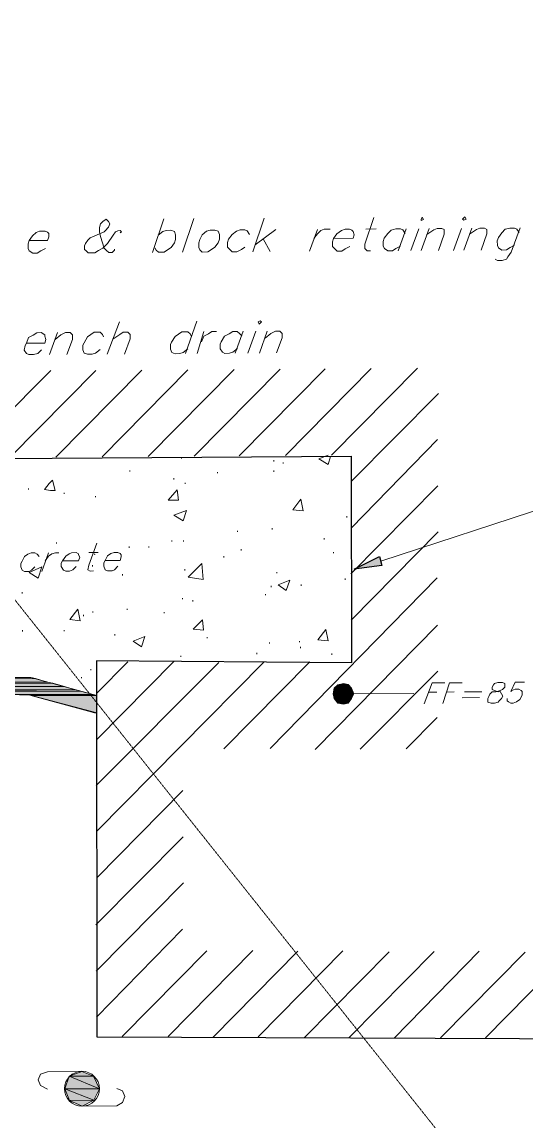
# Model space of a CAD drawing. Header units: inches. Extents: x -5728 to 15181, y 9834 to 15140.
# Drawn here: x 3916 to 4266, y 10330 to 11093 of the extents above; entities that cross this region are included whole.
import ezdxf

# ---------------------------------------------------------------- set-up
doc = ezdxf.new("R2010")
doc.units = ezdxf.units.IN
doc.header["$MEASUREMENT"] = 0
doc.linetypes.add('IMPORT-DASHEDX2 _4_', pattern=[0.1125, 0.075, -0.0375])
for name, color, linetype, lineweight in [('Building Setbacks', 1, 'IMPORT-DASHEDX2 _4_', 9), ('PDF_Geometry', 1, 'Continuous', 9), ('PDF_Solid Fills', 1, 'Continuous', 9), ('site plan converted for PDF_dwg', 1, 'Continuous', 9)]:
    doc.layers.add(name, color=color, linetype=linetype, lineweight=lineweight)

# ---------------------------------------------------------------- blocks, each defined once
blk = doc.blocks.new('site plan converted for PDF_dwg-1480341-SITE PLAN')
at = {"layer": 'PDF_Solid Fills', "lineweight": 25}
blk.add_hatch(color=165, dxfattribs=at).paths.add_polyline_path([(2008.12, 849.8), (2025.72, 858.6), (2027.32, 852.2)], flags=0)
at = {"layer": 'PDF_Solid Fills', "lineweight": 15}
for points in [[(1396.12, 776.2), (1783.32, 776.2), (1786.52, 775.4), (1412.13, 776.17)], [(1396.12, 769.8), (1806.52, 769.8), (1396.12, 772.2)], [(1396.12, 772.2), (1798.52, 772.2), (1806.52, 769.8), (1412.1, 772.1)], [(1407.32, 773), (1794.52, 773), (1798.52, 772.2), (1412.11, 772.99)], [(1408.92, 775.4), (1786.52, 775.4), (1794.52, 773), (1412.12, 775.38)], [(1410.52, 767.4), (1813.72, 767.4), (1410.52, 769.8)], [(1410.52, 769.8), (1806.52, 769.8), (1813.72, 767.4), (1412.09, 769.79)], [(1523.32, 767.4), (1813.72, 767.4), (1817.72, 766.6), (1525.59, 767.39)], [(1826.52, 764.2), (1525.59, 766.6), (1817.72, 766.6)], [(1781.72, 764.2), (1826.52, 764.2), (1593.7, 765.94), (1775.32, 764.26)], [(1784.12, 763.4), (1828.92, 763.4), (1781.72, 764.2)], [(1828.92, 763.4), (1781.72, 764.2), (1826.52, 764.2)], [(1827.32, 751.4), (1828.92, 751.4), (1784.12, 763.4), (1820.66, 753.25)], [(1828.92, 751.4), (1784.12, 763.4), (1828.92, 763.4), (1828.92, 754.78)], [(1804.92, 490.6), (1828.92, 490.6), (1808.12, 499.4)], [(1808.12, 499.4), (1824.92, 499.4), (1816.92, 502.6)], [(1828.92, 490.6), (1808.12, 499.4), (1824.92, 499.4)], [(1808.12, 482.6), (1824.92, 482.6), (1804.92, 490.6)], [(1824.92, 482.6), (1804.92, 490.6), (1828.92, 490.6)], [(1816.92, 478.6), (1808.12, 482.6), (1824.92, 482.6)]]:
    blk.add_hatch(color=155, dxfattribs=at).paths.add_polyline_path(points, flags=0)
at = {"layer": 'PDF_Solid Fills'}
for points in [[(2000.12, 763.4), (2000.12, 770.6), (1996.12, 769.8)], [(2000.12, 763.4), (2003.32, 769.8), (2000.12, 770.6)], [(1992.92, 763.4), (2000.12, 763.4), (1993.72, 767.4)], [(1993.72, 760.2), (2000.12, 763.4), (1992.92, 763.4)], [(2000.12, 763.4), (1996.12, 769.8), (1993.72, 767.4)], [(1996.12, 757), (2000.12, 763.4), (1993.72, 760.2)], [(2000.12, 756.2), (2000.12, 763.4), (1996.12, 757)], [(2000.12, 763.4), (2005.72, 767.4), (2003.32, 769.8)], [(2000.12, 763.4), (2007.32, 763.4), (2005.72, 767.4)], [(2000.12, 756.2), (2003.32, 757), (2000.12, 763.4)], [(2003.32, 757), (2005.72, 760.2), (2000.12, 763.4)], [(2005.72, 760.2), (2007.32, 763.4), (2000.12, 763.4)]]:
    blk.add_hatch(color=147, dxfattribs=at).paths.add_polyline_path(points, flags=0)
at = {"layer": 'Building Setbacks', "color": 147}
blk.add_line((997.73, 1816.9), (2118.99, 388.93), dxfattribs=at)
at = {"layer": 'PDF_Geometry', "color": 155, "lineweight": 15}
for p, q in [((1869.72, 1070.6), (1877.72, 1093.8)), ((1890.52, 1070.6), (1898.52, 1093.8)), ((1939.32, 1070.6), (1947.32, 1093.8)), ((1955.32, 1085.8), (1940.92, 1075.4)), ((1978.52, 1070.6), (1984.12, 1085.8)), ((2017.72, 1085.8), (2024.92, 1085.8)), ((2045.72, 1085.8), (2040.12, 1070.6)), ((2054.52, 1085.8), (2048.92, 1070.6)), ((2056.12, 1070.6), (2061.72, 1085.8)), ((2084.12, 1085.8), (2078.52, 1070.6)), ((2085.72, 1070.6), (2091.32, 1085.8)), ((1946.52, 1079.4), (1951.32, 1070.6)), ((1837.72, 1000.2), (1846.52, 1022.6)), ((1900.12, 1022.6), (1892.12, 1000.2)), ((1797.72, 1000.2), (1803.32, 1015.4)), ((1900.12, 1000.2), (1904.92, 1015.4)), ((1932.12, 1015.4), (1926.52, 1000.2)), ((1940.92, 1015.4), (1935.32, 1000.2)), ((1943.32, 1000.2), (1948.92, 1015.4)), ((1737.72, 929), (1798.52, 989)), ((1769.72, 929), (1829.72, 989)), ((1801.72, 929), (1861.72, 989)), ((1833.72, 929), (1893.72, 989)), ((1865.72, 929), (1925.72, 989)), ((1897.72, 929), (1957.72, 989)), ((1928.92, 929), (1988.92, 989)), ((1960.92, 929), (2020.92, 989)), ((1992.92, 929), (2052.92, 989)), ((2006.52, 910.6), (2067.32, 971.4)), ((2006.52, 878.6), (2066.52, 939.4)), ((1888.92, 928.2), (1888.92, 927.4)), ((1952.92, 925.8), (1952.92, 925)), ((1959.32, 924.2), (1959.32, 923.4)), ((1852.92, 919.4), (1852.92, 918.6)), ((1913.72, 917.8), (1913.72, 917)), ((1952.92, 918.6), (1952.92, 917.8)), ((1883.32, 913.8), (1883.32, 913)), ((1891.32, 910.6), (1891.32, 909.8)), ((1782.52, 907.4), (1782.52, 906.6)), ((1807.32, 904.2), (1807.32, 903.4)), ((1828.92, 901.8), (1828.92, 901)), ((2005.72, 846.6), (2066.52, 907.4)), ((2003.32, 886.6), (2003.32, 885.8)), ((1927.32, 877), (1927.32, 876.2)), ((1951.32, 878.6), (1951.32, 877.8)), ((1801.72, 869.8), (1801.72, 869)), ((1881.72, 870.6), (1881.72, 869.8)), ((1889.72, 870.6), (1889.72, 869.8)), ((1987.32, 871.4), (1987.32, 870.6)), ((2005.72, 814.6), (2066.52, 875.4)), ((1791.32, 849.8), (1796.12, 862.6)), ((1824.12, 862.6), (1830.52, 862.6)), ((1828.12, 861.8), (1828.12, 861)), ((1852.12, 866.6), (1852.12, 865.8)), ((1865.72, 866.6), (1865.72, 865.8)), ((1929.72, 864.2), (1929.72, 863.4)), ((1993.72, 861.8), (1993.72, 861)), ((1917.72, 859.4), (1917.72, 858.6)), ((1826.52, 853.8), (1826.52, 853)), ((1847.32, 847.4), (1847.32, 846.6)), ((1890.52, 850.6), (1890.52, 849.8)), ((1954.52, 848.2), (1954.52, 847.4)), ((1948.92, 725.8), (2065.72, 843.4)), ((1971.32, 839.4), (1971.32, 838.6)), ((2001.72, 843.4), (2001.72, 842.6)), ((1777.72, 835.4), (1777.72, 834.6)), ((1946.52, 833), (1946.52, 832.2)), ((1950.52, 838.6), (1950.52, 837.8)), ((1888.92, 830.6), (1888.92, 829.8)), ((1896.12, 829), (1896.12, 828.2)), ((1820.12, 819.4), (1820.12, 818.6)), ((1826.52, 821.8), (1826.52, 821)), ((1850.52, 823.4), (1850.52, 822.6)), ((1876.12, 821), (1876.12, 820.2)), ((1777.72, 809), (1777.72, 808.2)), ((1806.52, 809), (1806.52, 808.2)), ((1980.12, 725), (2065.72, 810.6)), ((1841.72, 805.8), (1841.72, 805)), ((1905.72, 803.4), (1905.72, 802.6)), ((1948.92, 799.4), (1948.92, 798.6)), ((1969.72, 800.2), (1969.72, 799.4)), ((1970.52, 796.2), (1970.52, 795.4)), ((1828.12, 701), (1913.72, 785.8)), ((1828.12, 669), (1944.92, 785.8)), ((1828.92, 765), (1850.52, 786.6)), ((1828.92, 733), (1882.52, 786.6)), ((1887.32, 790.6), (1887.32, 789.8)), ((1916.92, 725.8), (1976.92, 785.8)), ((1940.12, 792.2), (1940.12, 791.4)), ((1992.12, 791.4), (1992.12, 790.6)), ((1824.92, 781.8), (1824.92, 781)), ((2011.32, 725), (2065.72, 778.6)), ((1818.52, 776.2), (1818.52, 775.4)), ((2043.32, 725), (2064.92, 746.6)), ((1828.12, 637), (1888.12, 697)), ((1827.32, 604.2), (1888.12, 665)), ((1827.32, 572.2), (1888.12, 633)), ((1827.32, 540.2), (1887.32, 601)), ((1844.92, 526.6), (1904.12, 585.8)), ((1876.92, 526.6), (1936.12, 585.8)), ((1908.12, 525.8), (1967.32, 585)), ((1939.32, 525.8), (1998.52, 585)), ((1971.32, 525), (2030.52, 584.2)), ((2002.52, 525), (2061.72, 584.2)), ((2033.72, 524.2), (2092.92, 584.2)), ((2065.72, 524.2), (2124.92, 583.4)), ((2096.92, 524.2), (2156.12, 583.4))]:
    blk.add_line(p, q, dxfattribs=at)
at = {"layer": 'PDF_Geometry', "color": 175, "lineweight": 13}
for p, q in [((2007.32, 763.4), (2048.92, 763.4)), ((2059.32, 764.2), (2064.92, 764.2)), ((2071.32, 764.2), (2076.92, 764.2)), ((2084.12, 764.2), (2096.12, 764.2)), ((2082.52, 760.2), (2094.52, 760.2))]:
    blk.add_line(p, q, dxfattribs=at)
at = {"layer": 'PDF_Geometry', "color": 165, "lineweight": 25, "flags": 128}
blk.add_lwpolyline([(3471.32, 1902.6), (2028.12, 1914.6), (2024.12, 1440.2), (2008.12, 1440.2), (2008.12, 1425), (1842.52, 1424.2), (1844.12, 1603.4), (1278.52, 1610.6), (1220.92, 1562.6), (1217.72, 1154.6), (1384.12, 928.2), (2006.52, 928.2), (2005.72, 785), (1828.92, 787.4), (1827.32, 526.6), (3939.32, 504.2)], dxfattribs=at)
at = {"layer": 'PDF_Geometry', "color": 155, "lineweight": 15, "flags": 128}
for points in [[(1847.32, 1084.2), (1848.12, 1085), (1847.32, 1085.8), (1845.72, 1085.8), (1844.12, 1085), (1842.52, 1082.6), (1838.52, 1077), (1835.32, 1073.8), (1832.12, 1072.2), (1829.72, 1070.6), (1824.92, 1070.6), (1823.32, 1072.2), (1822.52, 1073), (1822.52, 1075.4), (1823.32, 1077), (1824.92, 1079.4), (1826.52, 1081), (1836.12, 1085), (1836.92, 1085.8), (1839.32, 1088.2), (1840.12, 1090.6), (1839.32, 1092.2), (1837.72, 1093.8), (1835.32, 1092.2), (1833.72, 1090.6), (1832.92, 1088.2), (1832.92, 1085), (1833.72, 1081.8), (1836.12, 1073.8), (1837.72, 1072.2), (1839.32, 1070.6), (1841.72, 1070.6), (1843.32, 1072.2), (1843.32, 1073)], [(2023.32, 1093.8), (2016.92, 1075.4), (2016.92, 1072.2), (2018.52, 1070.6), (2020.92, 1070.6)], [(1784.12, 1079.4), (1796.92, 1079.4), (1797.72, 1081.8), (1797.72, 1084.2), (1796.92, 1085), (1795.32, 1085.8), (1791.32, 1085.8), (1788.92, 1085), (1786.52, 1082.6), (1784.12, 1079.4), (1783.32, 1077), (1783.32, 1073.8), (1784.12, 1072.2), (1786.52, 1070.6), (1789.72, 1070.6), (1792.12, 1072.2), (1795.32, 1073.8)], [(1873.72, 1082.6), (1876.92, 1085), (1879.32, 1085.8), (1882.52, 1085.8), (1884.92, 1085), (1885.72, 1082.6), (1885.72, 1079.4), (1884.92, 1077), (1882.52, 1073.8), (1880.12, 1072.2), (1877.72, 1070.6), (1873.72, 1070.6), (1872.12, 1072.2), (1871.32, 1073.8)], [(1936.92, 1082.6), (1935.32, 1085), (1933.72, 1085.8), (1930.52, 1085.8), (1928.12, 1085), (1924.92, 1082.6), (1922.52, 1079.4), (1921.72, 1077), (1921.72, 1073.8), (1923.32, 1072.2), (1924.92, 1070.6), (1928.12, 1070.6), (1931.32, 1072.2), (1933.72, 1073.8)], [(1981.72, 1079.4), (1984.12, 1082.6), (1986.52, 1085), (1988.92, 1085.8), (1992.92, 1085.8)], [(2006.52, 1073.8), (2003.32, 1072.2), (2000.92, 1070.6), (1997.72, 1070.6), (1996.12, 1072.2), (1994.52, 1073.8), (1994.52, 1077), (1995.32, 1079.4), (2008.92, 1079.4), (2009.72, 1081.8), (2008.92, 1084.2), (2008.12, 1085), (2006.52, 1085.8), (2003.32, 1085.8), (2000.92, 1085), (1997.72, 1082.6), (1995.32, 1079.4)], [(2044.92, 1082.6), (2043.32, 1085), (2041.72, 1085.8), (2038.52, 1085.8), (2035.32, 1085), (2032.92, 1082.6), (2030.52, 1079.4), (2029.72, 1077), (2029.72, 1073.8), (2030.52, 1072.2), (2032.92, 1070.6), (2036.12, 1070.6), (2038.52, 1072.2), (2041.72, 1073.8)], [(2060.12, 1081.8), (2064.92, 1085), (2067.32, 1085.8), (2070.52, 1085.8), (2072.12, 1085), (2072.12, 1081.8), (2068.12, 1070.6)], [(2089.72, 1081.8), (2094.52, 1085), (2096.92, 1085.8), (2100.12, 1085.8), (2101.72, 1085), (2101.72, 1081.8), (2097.72, 1070.6)], [(2124.92, 1085.8), (2118.52, 1069), (2116.12, 1065.8), (2115.32, 1064.2), (2112.12, 1063.4), (2108.92, 1063.4), (2107.32, 1064.2)], [(2124.12, 1082.6), (2122.52, 1085), (2120.92, 1085.8), (2117.72, 1085.8), (2114.52, 1085), (2112.12, 1082.6), (2109.72, 1079.4), (2108.92, 1077), (2108.92, 1073.8), (2109.72, 1072.2), (2112.12, 1070.6), (2115.32, 1070.6), (2117.72, 1072.2), (2120.92, 1073.8)], [(1781.72, 1008.2), (1794.52, 1008.2), (1795.32, 1010.6), (1794.52, 1013), (1794.52, 1013.8), (1792.12, 1015.4), (1788.92, 1015.4), (1786.52, 1013.8), (1783.32, 1012.2), (1781.72, 1008.2), (1780.92, 1006.6), (1780.12, 1003.4), (1781.72, 1001), (1783.32, 1000.2), (1786.52, 1000.2), (1789.72, 1001), (1792.12, 1003.4)], [(1801.72, 1010.6), (1805.72, 1013.8), (1808.92, 1015.4), (1812.12, 1015.4), (1813.72, 1013.8), (1813.72, 1010.6), (1809.72, 1000.2)], [(1835.32, 1012.2), (1834.52, 1013.8), (1832.92, 1015.4), (1828.92, 1015.4), (1826.52, 1013.8), (1824.12, 1012.2), (1821.72, 1008.2), (1820.92, 1006.6), (1820.92, 1003.4), (1821.72, 1001), (1824.12, 1000.2), (1827.32, 1000.2), (1829.72, 1001), (1832.92, 1003.4)], [(1841.72, 1010.6), (1846.52, 1013.8), (1848.92, 1015.4), (1852.12, 1015.4), (1853.72, 1013.8), (1853.72, 1010.6), (1849.72, 1000.2)], [(1896.12, 1012.2), (1895.32, 1013.8), (1893.72, 1015.4), (1889.72, 1015.4), (1887.32, 1013.8), (1884.92, 1012.2), (1882.52, 1008.2), (1881.72, 1006.6), (1881.72, 1003.4), (1882.52, 1001), (1884.92, 1000.2), (1888.12, 1000.2), (1890.52, 1001), (1893.72, 1003.4)], [(1903.32, 1008.2), (1904.92, 1012.2), (1908.12, 1013.8), (1910.52, 1015.4), (1913.72, 1015.4)], [(1931.32, 1012.2), (1929.72, 1013.8), (1928.12, 1015.4), (1924.92, 1015.4), (1922.52, 1013.8), (1919.32, 1012.2), (1916.92, 1008.2), (1916.12, 1006.6), (1916.12, 1003.4), (1917.72, 1001), (1919.32, 1000.2), (1922.52, 1000.2), (1924.92, 1001), (1928.12, 1003.4)], [(1947.32, 1010.6), (1951.32, 1013.8), (1954.52, 1015.4), (1957.72, 1015.4), (1959.32, 1013.8), (1959.32, 1010.6), (1955.32, 1000.2)], [(1828.92, 763.4), (1783.32, 776.2), (1635.32, 777.8), (1396.92, 779.4), (1396.12, 778.6), (1396.92, 779.4), (1397.72, 928.2)], [(1992.12, 928.2), (1990.52, 922.6), (1984.12, 926.6), (1990.52, 929)], [(2026.52, 855.4), (2144.12, 893), (2163.32, 893)], [(1789.72, 860.2), (1788.12, 861.8), (1786.52, 862.6), (1784.12, 862.6), (1781.72, 861.8), (1779.32, 860.2), (1777.72, 857), (1776.92, 855.4), (1776.92, 853), (1777.72, 850.6), (1779.32, 849.8), (1782.52, 849.8), (1784.12, 850.6), (1786.52, 853)], [(1793.72, 857), (1796.12, 860.2), (1798.52, 861.8), (1800.92, 862.6), (1803.32, 862.6)], [(1805.72, 857), (1816.92, 857), (1817.72, 859.4), (1816.92, 861), (1816.92, 861.8), (1815.32, 862.6), (1812.12, 862.6), (1810.52, 861.8), (1808.12, 860.2), (1805.72, 857), (1804.92, 855.4), (1804.92, 853), (1806.52, 850.6), (1808.12, 849.8), (1810.52, 849.8), (1812.92, 850.6), (1815.32, 853)], [(1829.72, 869), (1824.12, 853.8), (1823.32, 850.6), (1824.92, 849.8), (1827.32, 849.8)], [(1835.32, 857), (1845.72, 857), (1846.52, 859.4), (1846.52, 861), (1845.72, 861.8), (1844.12, 862.6), (1841.72, 862.6), (1839.32, 861.8), (1836.92, 860.2), (1835.32, 857), (1834.52, 855.4), (1834.52, 853), (1835.32, 850.6), (1836.92, 849.8), (1840.12, 849.8), (1841.72, 850.6), (1844.12, 853)], [(1396.12, 767.4), (1781.72, 764.2), (1828.92, 751.4)], [(1816.92, 502.6), (1792.92, 502.6), (1788.12, 501), (1786.52, 497), (1788.12, 493), (1792.92, 490.6)], [(1816.92, 478.6), (1840.92, 478.6), (1844.92, 481), (1846.52, 485), (1844.92, 489), (1840.92, 490.6)]]:
    blk.add_lwpolyline(points, dxfattribs=at)
for points in [[(2056.12, 1092.2), (2056.12, 1091.4), (2057.72, 1092.2), (2056.92, 1093.8)], [(2084.92, 1092.2), (2085.72, 1091.4), (2087.32, 1092.2), (2086.52, 1093.8)], [(1909.72, 1085.8), (1907.32, 1085), (1904.12, 1082.6), (1902.52, 1079.4), (1901.72, 1077), (1901.72, 1073.8), (1902.52, 1072.2), (1904.12, 1070.6), (1908.12, 1070.6), (1910.52, 1072.2), (1912.92, 1073.8), (1915.32, 1077), (1916.12, 1079.4), (1916.12, 1082.6), (1915.32, 1085), (1912.92, 1085.8)], [(1942.52, 1021.8), (1943.32, 1020.2), (1944.92, 1021.8), (1944.12, 1022.6)], [(1799.32, 913), (1800.92, 905.8), (1797.72, 905.8), (1793.72, 906.6), (1796.92, 910.6)], [(1885.72, 905.8), (1886.52, 898.6), (1879.32, 898.6)], [(1971.32, 898.6), (1972.92, 890.6), (1965.72, 891.4)], [(1892.12, 891.4), (1889.72, 884.2), (1883.32, 888.2)], [(1903.32, 843.4), (1892.92, 845), (1902.52, 854.6)], [(1791.32, 853), (1788.92, 845), (1782.52, 849)], [(1963.32, 842.6), (1960.92, 835.4), (1955.32, 839.4)], [(1816.12, 823.4), (1817.72, 815.4), (1810.52, 816.2)], [(1902.52, 815.4), (1903.32, 808.2), (1896.12, 809)], [(1862.52, 804.2), (1860.12, 797), (1854.52, 801)], [(1988.12, 808.2), (1989.72, 800.2), (1982.52, 801)]]:
    blk.add_lwpolyline(points, close=True, dxfattribs=at)
at = {"layer": 'PDF_Geometry', "color": 175, "lineweight": 13, "flags": 128}
for points in [[(2056.12, 756.2), (2061.72, 770.6), (2070.52, 770.6)], [(2068.92, 756.2), (2073.72, 770.6), (2082.52, 770.6)], [(2125.72, 770.6), (2119.32, 770.6), (2116.12, 764.2), (2116.92, 765), (2119.32, 765.8), (2121.72, 765.8), (2123.32, 765), (2124.12, 764.2), (2124.12, 761.8), (2123.32, 760.2), (2122.52, 758.6), (2120.12, 757), (2117.72, 756.2), (2116.12, 756.2), (2114.52, 757), (2113.72, 757.8), (2113.72, 759.4)]]:
    blk.add_lwpolyline(points, dxfattribs=at)
blk.add_lwpolyline([(2107.32, 770.6), (2104.92, 769.8), (2104.12, 769), (2103.32, 767.4), (2103.32, 765.8), (2104.92, 765), (2107.32, 764.2), (2108.92, 764.2), (2109.72, 762.6), (2110.52, 761), (2109.72, 759.4), (2108.12, 757.8), (2107.32, 757), (2104.92, 756.2), (2102.52, 756.2), (2100.12, 757), (2100.12, 759.4), (2100.92, 761), (2101.72, 762.6), (2103.32, 764.2), (2105.72, 764.2), (2108.92, 765), (2110.52, 765.8), (2112.12, 767.4), (2112.12, 769.8), (2110.52, 770.6)], close=True, dxfattribs=at)
at = {"layer": 'PDF_Geometry', "color": 155, "lineweight": 15}
blk.add_circle((1816.78, 490.6), 12.14, dxfattribs=at)
at = {"layer": 'PDF_Solid Fills', "color": 165, "lineweight": 25}
for p, q in [((2008.12, 849.8), (2025.72, 858.6)), ((2025.72, 858.6), (2027.32, 852.2)), ((2027.32, 852.2), (2008.12, 849.8))]:
    blk.add_line(p, q, dxfattribs=at)
at = {"layer": 'PDF_Solid Fills', "color": 155, "lineweight": 15}
for p, q in [((1396.12, 776.2), (1783.32, 776.2)), ((1806.52, 769.8), (1396.12, 772.2)), ((1396.12, 772.2), (1798.52, 772.2)), ((1407.32, 773), (1794.52, 773)), ((1408.92, 775.4), (1786.52, 775.4)), ((1806.52, 769.8), (1412.1, 772.1)), ((1798.52, 772.2), (1412.11, 772.99)), ((1794.52, 773), (1412.12, 775.38)), ((1786.52, 775.4), (1412.13, 776.17)), ((1783.32, 776.2), (1786.52, 775.4)), ((1786.52, 775.4), (1794.52, 773)), ((1794.52, 773), (1798.52, 772.2)), ((1798.52, 772.2), (1806.52, 769.8)), ((1396.12, 769.8), (1806.52, 769.8)), ((1813.72, 767.4), (1410.52, 769.8)), ((1410.52, 769.8), (1806.52, 769.8)), ((1410.52, 767.4), (1813.72, 767.4)), ((1813.72, 767.4), (1412.09, 769.79)), ((1523.32, 767.4), (1813.72, 767.4)), ((1817.72, 766.6), (1525.59, 767.39)), ((1826.52, 764.2), (1525.59, 766.6)), ((1525.59, 766.6), (1817.72, 766.6)), ((1826.52, 764.2), (1593.7, 765.94)), ((1775.32, 764.26), (1781.72, 764.2)), ((1781.72, 764.2), (1826.52, 764.2)), ((1828.92, 763.4), (1781.72, 764.2)), ((1781.72, 764.2), (1784.12, 763.4)), ((1828.92, 763.4), (1781.72, 764.2)), ((1781.72, 764.2), (1826.52, 764.2)), ((1784.12, 763.4), (1828.92, 763.4)), ((1828.92, 751.4), (1784.12, 763.4)), ((1784.12, 763.4), (1820.66, 753.25)), ((1828.92, 751.4), (1784.12, 763.4)), ((1784.12, 763.4), (1828.92, 763.4)), ((1806.52, 769.8), (1813.72, 767.4)), ((1813.72, 767.4), (1817.72, 766.6)), ((1817.72, 766.6), (1826.52, 764.2)), ((1826.52, 764.2), (1828.92, 763.4)), ((1828.92, 763.4), (1828.92, 754.78)), ((1820.66, 753.25), (1827.32, 751.4)), ((1827.32, 751.4), (1828.92, 751.4)), ((1828.92, 754.78), (1828.92, 751.4)), ((1808.12, 499.4), (1804.92, 490.6)), ((1816.92, 502.6), (1808.12, 499.4)), ((1808.12, 499.4), (1824.92, 499.4)), ((1828.92, 490.6), (1808.12, 499.4)), ((1828.92, 490.6), (1808.12, 499.4)), ((1808.12, 499.4), (1824.92, 499.4)), ((1824.92, 499.4), (1816.92, 502.6)), ((1824.92, 499.4), (1828.92, 490.6)), ((1804.92, 490.6), (1828.92, 490.6)), ((1824.92, 482.6), (1804.92, 490.6)), ((1804.92, 490.6), (1808.12, 482.6)), ((1824.92, 482.6), (1804.92, 490.6)), ((1804.92, 490.6), (1828.92, 490.6)), ((1828.92, 490.6), (1824.92, 482.6)), ((1816.92, 478.6), (1808.12, 482.6)), ((1808.12, 482.6), (1824.92, 482.6)), ((1808.12, 482.6), (1824.92, 482.6)), ((1824.92, 482.6), (1816.92, 478.6))]:
    blk.add_line(p, q, dxfattribs=at)
at = {"layer": 'PDF_Solid Fills', "color": 147}
for p, q in [((2000.12, 770.6), (1996.12, 769.8)), ((2003.32, 769.8), (2000.12, 770.6)), ((2000.12, 770.6), (2000.12, 763.4)), ((2000.12, 763.4), (2000.12, 770.6)), ((1993.72, 767.4), (1992.92, 763.4)), ((2000.12, 763.4), (1992.92, 763.4)), ((1992.92, 763.4), (1993.72, 760.2)), ((1992.92, 763.4), (2000.12, 763.4)), ((1996.12, 769.8), (1993.72, 767.4)), ((1993.72, 767.4), (2000.12, 763.4)), ((2000.12, 763.4), (1993.72, 767.4)), ((1993.72, 760.2), (2000.12, 763.4)), ((2000.12, 763.4), (1993.72, 760.2)), ((1996.12, 769.8), (2000.12, 763.4)), ((2000.12, 763.4), (1996.12, 769.8)), ((1996.12, 757), (2000.12, 763.4)), ((2000.12, 763.4), (1996.12, 757)), ((2003.32, 769.8), (2000.12, 763.4)), ((2000.12, 763.4), (2003.32, 769.8)), ((2005.72, 767.4), (2000.12, 763.4)), ((2000.12, 763.4), (2005.72, 767.4)), ((2000.12, 756.2), (2000.12, 763.4)), ((2003.32, 757), (2000.12, 763.4)), ((2000.12, 763.4), (2000.12, 756.2)), ((2005.72, 760.2), (2000.12, 763.4)), ((2000.12, 763.4), (2003.32, 757)), ((2007.32, 763.4), (2000.12, 763.4)), ((2000.12, 763.4), (2005.72, 760.2)), ((2000.12, 763.4), (2007.32, 763.4)), ((2005.72, 767.4), (2003.32, 769.8)), ((2007.32, 763.4), (2005.72, 767.4)), ((2005.72, 760.2), (2007.32, 763.4)), ((1993.72, 760.2), (1996.12, 757)), ((1996.12, 757), (2000.12, 756.2)), ((2000.12, 756.2), (2003.32, 757)), ((2003.32, 757), (2005.72, 760.2))]:
    blk.add_line(p, q, dxfattribs=at)

msp = doc.modelspace()

# ---------------------------------------------------------------- block references
at = {"layer": 'site plan converted for PDF_dwg', "color": 147, "linetype": 'IMPORT-DASHEDX2 _4_', "rotation": 0.383349167194431}
msp.add_blockref('site plan converted for PDF_dwg-1480341-SITE PLAN', (2144.04, 9849.68), dxfattribs=at)

doc.saveas('drawing.dxf')
